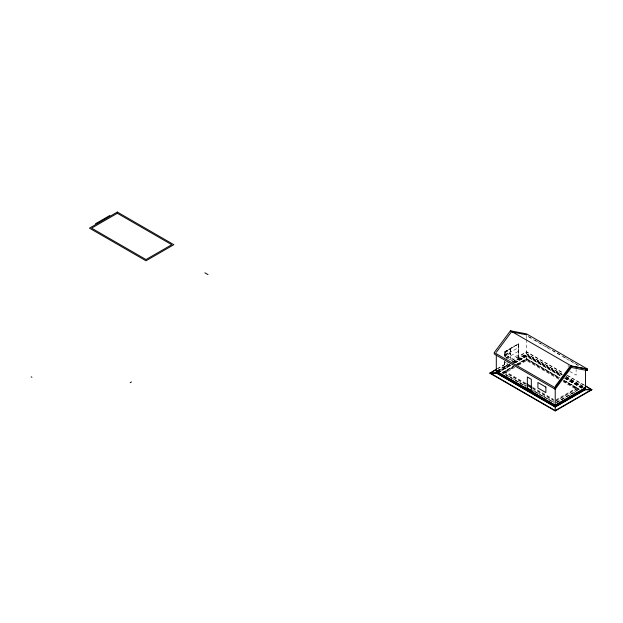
<?xml version="1.0" encoding="UTF-8"?>
<svg xmlns="http://www.w3.org/2000/svg" width="623" height="623" viewBox="0 0 623 623"><rect width="100%" height="100%" fill="white"/><g stroke="black" fill="none" stroke-linecap="round" stroke-linejoin="round"><path stroke-width="0.47" stroke-dasharray="3.12 2.34" d="M526.046 385.995L502.675 372.499L512.721 366.62M514.964 367.259L505.853 372.515L502.675 372.523L503.766 371.775L505.853 371.791L514.139 367.009M504.264 356.738L504.264 352.026L518.593 343.748L518.795 359.113L519.59 359.572L519.59 358.653L518.795 358.194M518.78 343.857L504.443 352.127L504.396 356.761M505.058 352.54L510.369 349.48L510.549 351.574C502.013 358.474 503.921 350.936 510.549 349.581M505.058 354.534L510.549 351.574M504.396 355.741L518.461 347.618M510.549 353.225L505.058 356.185L510.549 353.225L510.549 355.211L505.245 358.28L505.245 356.286M505.821 357.734L510.549 355.211M506.055 358.427L518.461 351.255M508.095 358.069L510.549 356.862L510.549 358.856L509.038 359.728M506.001 359.487L510.549 356.862M504.396 363.022L506.055 362.064M510.19 359.673L518.461 354.9M497.427 368.559L507.41 362.788M511.576 360.39L526.56 351.738L563.387 373.006M497.427 368.925L507.41 363.154M511.576 360.756L526.56 352.104L563.387 373.364M497.076 370.732L508.158 364.338M512.246 361.971L526.56 353.708L562.756 374.61M497.099 370.872L508.243 364.439M512.223 362.142L526.56 353.864L562.756 374.758M504.264 361.215L504.264 366.737L508.43 364.541M512.41 362.243L518.78 358.568L518.593 343.748M497.894 371.176L509.793 364.307M513.453 362.197L526.56 354.627L561.455 374.773M498.712 370.856L510.182 364.237M513.453 362.352L526.56 354.783L561.455 374.929M497.138 372.305L509.746 365.023M513.952 362.602L526.56 355.32L561.066 375.241M497.138 372.531L509.77 365.242M513.866 362.882L526.56 355.546L561.066 375.474M497.894 372.523L510.712 365.086M514.271 363.061L526.56 355.935L560.941 375.786M498.198 372.538L511 365.226M514.878 362.905L526.56 356.161L560.941 376.012M500.355 371.464L511 365.319M515.096 362.952L526.56 356.333L560.622 376.004M516.786 364.268L526.56 358.63L559.758 377.803M502.675 372.523L513.804 366.075M515.392 365.156L526.56 358.731L559.205 377.577M513.383 366.706L502.675 372.881L526.03 386.369M517.495 364.323L526.56 359.089L559.088 377.873M514.201 366.589L502.675 373.247L511.849 378.543M517.495 364.689L526.56 359.455L559.088 378.239M518.274 364.619L526.56 359.837L559.189 378.683M518.281 365.343L526.56 360.561L559.189 379.407M556.051 399.818L575.925 388.347L578.012 388.339L579.11 389.071L556.051 402.403M556.051 400.55L575.925 389.071L579.11 389.071L563.901 380.209M555.257 401.5L578.012 388.339M556.043 402.746L578.284 389.912M556.869 402.637L564.282 398.354M567.576 396.454L576.641 391.221M528.257 336.35L531.598 338.281M534.939 340.205L542.446 344.542M545.787 346.466L549.12 348.397M552.461 350.321L559.968 354.658M563.309 356.59L566.642 358.513M569.983 360.437L577.49 364.774M578.744 365.826L526.56 335.696L526.56 338.562M569.757 371.448L576.127 375.124L576.127 369.61M567.576 375.42L584.319 385.084M566.735 375.303L584.319 385.45M566.12 376.549L582.957 386.268M566.12 376.705L582.957 386.424M566.439 377.655L583.058 387.249M566.439 377.811L583.058 387.405M565.279 377.678L584.639 388.853M565.279 377.904L582.116 387.623M565.131 378.2L584.421 389.336M564.781 378.301L583.891 389.336M564.781 378.402L583.891 389.437M563.979 380.334L579.11 389.087M564.095 380.762L579.11 389.437M563.262 380.645L579.11 389.796M563.371 381.097L575.925 388.347L575.925 389.071L563.371 381.821M504.264 352.026L518.461 343.982L518.461 358.536M510.549 358.856L510.369 356.753M525.937 383.386L505.853 371.791L505.853 372.515L525.937 384.111M532.634 387.249L553.551 399.327M532.634 387.981L553.551 400.059M503.766 371.775L525.36 384.243M532.813 388.565L553.598 400.542M532.704 389.858L555.257 402.863M534.37 391.182L553.551 402.263M515.182 380.474L525.197 386.252M535.204 392.031L553.551 402.622M526.56 358.731L526.56 360.561L526.56 359.837M568.16 365.008L568.16 366.854M526.56 339.519L526.56 359.455M510.369 349.48L510.369 351.473M510.369 353.116L510.369 355.11M505.245 352.649L505.245 354.643M504.443 361.324L504.443 366.838M504.864 367.157L504.062 366.698L504.062 367.617L504.864 368.076L504.864 367.157"/><path stroke-width="0.93" d="M494.28 352.556L510.432 330.79L526.591 333.897L587.505 369.065L587.505 370.56L571.346 367.445L555.186 389.211L494.28 354.043L494.28 352.556L555.186 387.724L555.186 389.211M496.305 352.291L511.428 331.911L526.56 334.824M555.225 386.307L570.349 365.927M555.186 387.724L571.346 365.958L587.505 369.065M95.498 223.743L109.827 215.472M130.137 382.686L131.484 381.907M496.593 369.042L489.935 373.247L555.225 410.946L591.85 389.796L585.153 385.567M496.593 369.4L489.935 373.247L498.12 373.247M497.894 371.176L496.305 371.176L532.743 391.968L532.533 392.942M585.48 387.88L555.225 405.347L531.333 391.563L531.333 379.298L527.354 377.001L527.354 389.258L496.305 371.331M585.48 369.712L585.48 389.57L584.421 389.57L555.225 406.422L497.364 373.021L496.305 373.021L496.305 355.071M585.48 389.57L555.225 407.037L496.305 373.021M583.891 387.732L585.48 387.732L555.225 405.199L527.751 389.258L527.541 388.542L533.109 391.758M583.658 389.796L591.85 389.796L585.153 385.933M571.299 366.106L585.48 368.839M585.838 369.595L587.505 370.56M510.432 330.79L571.346 365.958M526.77 383.869L531.793 386.766M527.003 385.209L532.003 388.074M526.972 387.965L531.956 390.847M526.972 388.121L531.956 391.003M526.972 389.313L532.79 392.669M526.972 389.577L532.79 392.934M526.972 389.671L532.79 393.027M204.85 272.804L208.035 274.642M31.15 376.829L31.944 377.289M584.421 389.57L555.225 406.196L497.364 373.021M555.225 388.137L555.225 410.946M526.957 388.877L526.957 389.718M117.334 212.054L89.463 228.143L146 260.788L173.864 244.699L117.334 212.054M117.334 213.284L91.589 228.143L146 259.557L171.746 244.699L117.334 213.284M585.48 389.336L555.225 406.803L496.305 372.788L489.935 372.881L555.225 410.58L591.85 389.437L585.48 389.336M545.865 387.078L537.906 382.483L537.906 387.997L545.865 392.591L545.865 387.078"/></g></svg>
